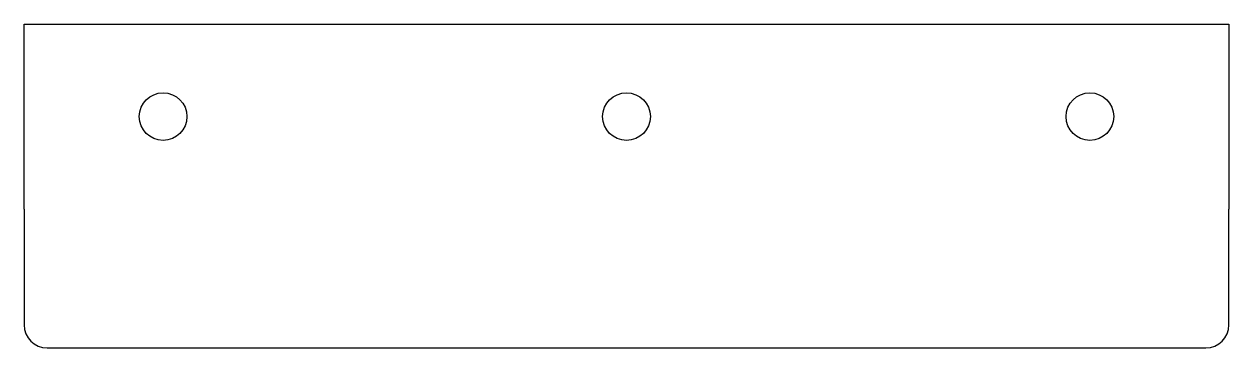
# Model space of a CAD drawing. Header units: inches. Extents: x 2 to 5.25, y 2 to 2.88.
import ezdxf

# ---------------------------------------------------------------- set-up
doc = ezdxf.new("R2010")
doc.units = ezdxf.units.IN
doc.header["$MEASUREMENT"] = 0
doc.layers.get('0').update_dxf_attribs({"linetype": 'CONTINUOUS'})

msp = doc.modelspace()

# ---------------------------------------------------------------- linework, layer by layer
for p, q in [((2, 2.375, 0.0625), (2, 2.875, 0.0625)), ((2, 2.875, 0.0625), (5.25, 2.875, 0.0625)), ((5.25, 2.875, 0.0625), (5.25, 2.375, 0.0625)), ((2, 2.375, 0.0625), (2, 2.0625, 0.0625)), ((5.25, 2.0625, 0.0625), (5.25, 2.375, 0.0625)), ((2.0625, 2, 0.0625), (5.1875, 2, 0.0625))]:
    msp.add_line(p, q)
for centre in [(2.375, 2.625), (3.625, 2.625), (4.875, 2.625)]:
    msp.add_circle(centre, 0.0643)
for centre, start, end in [((2.0625, 2.0625, 0.0625), 180, 270), ((5.1875, 2.0625, 0.0625), 270, 0)]:
    msp.add_arc(centre, 0.0625, start, end)

doc.saveas('drawing.dxf')
